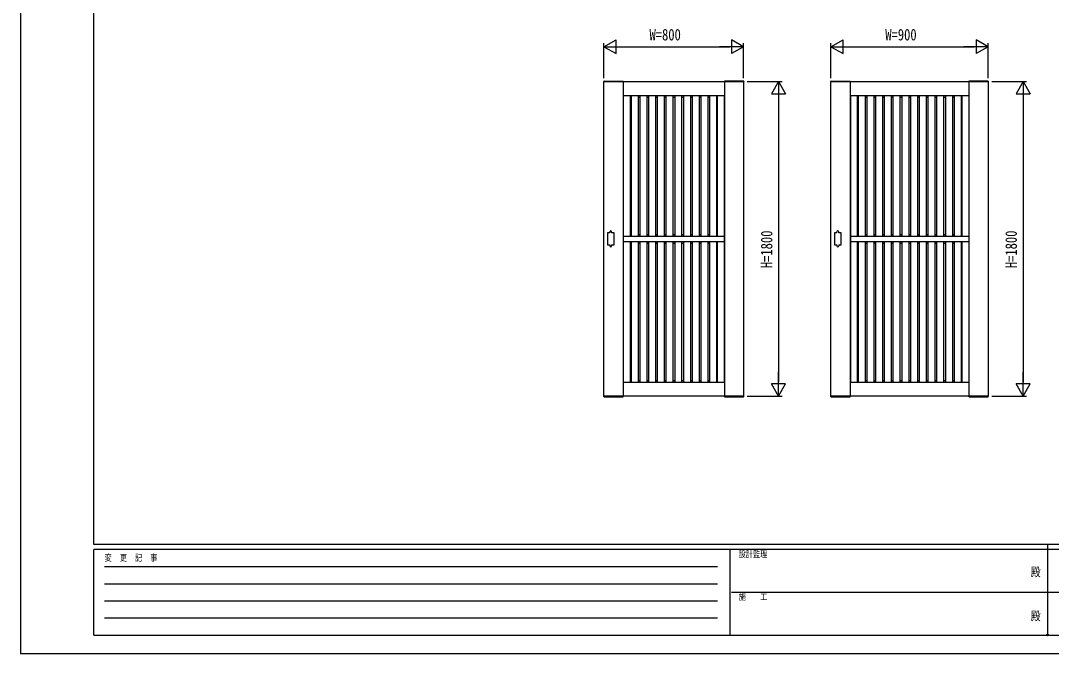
# Model space of a CAD drawing. Units: millimetres on the paper. Extents: x -297 to 297, y -210 to 210.
# Drawn here: x -297 to -1.9, y -210 to -28.9 of the extents above; entities that cross this region are included whole.
import ezdxf
from ezdxf.enums import TextEntityAlignment as Align

# ---------------------------------------------------------------- set-up
doc = ezdxf.new("R2010")
doc.units = ezdxf.units.MM
doc.header["$PDMODE"] = 32
doc.header["$PDSIZE"] = 0.5
for name, color, linetype in [('0-2_YKK_A1', 4, 'Continuous'), ('0-3_YKK_D', 6, 'Continuous'), ('0-4_YKK_ZWAK', 7, 'Continuous')]:
    doc.layers.add(name, color=color, linetype=linetype)
doc.styles.add('ＭＳ ゴシック', font='')
doc.styles.get('ＭＳ ゴシック').set_extended_font_data('MS Gothic')

msp = doc.modelspace()

# ---------------------------------------------------------------- linework, layer by layer
at = {"layer": '0-2_YKK_A1'}
for p, q in [((-130.017, -46.222), (-130.024, -46.35)), ((-130.024, -46.35), (-124.474, -46.35)), ((-129.967, -46.175), (-124.53, -46.175)), ((-124.499, -46.35), (-124.499, -136.35)), ((-124.48, -46.222), (-124.474, -46.35)), ((-95.517, -46.222), (-95.524, -46.35)), ((-89.974, -46.35), (-95.524, -46.35)), ((-95.499, -46.35), (-95.499, -136.35)), ((-90.03, -46.175), (-95.467, -46.175)), ((-89.98, -46.222), (-89.974, -46.35)), ((-65.017, -46.222), (-65.024, -46.35)), ((-65.024, -46.35), (-59.474, -46.35)), ((-64.967, -46.175), (-59.53, -46.175)), ((-59.499, -46.35), (-59.499, -136.35)), ((-59.48, -46.222), (-59.474, -46.35)), ((-25.517, -46.222), (-25.524, -46.35)), ((-19.974, -46.35), (-25.524, -46.35)), ((-25.499, -46.35), (-25.499, -136.35)), ((-20.03, -46.175), (-25.467, -46.175)), ((-19.98, -46.222), (-19.974, -46.35)), ((-124.499, -50.35), (-95.499, -50.35)), ((-124.499, -50.79), (-124.459, -50.79)), ((-124.459, -50.35), (-124.459, -132.35)), ((-122.459, -50.35), (-122.459, -90.575)), ((-122.459, -50.79), (-122.249, -50.79)), ((-122.249, -50.35), (-122.249, -90.575)), ((-120.249, -50.35), (-120.249, -90.575)), ((-120.249, -50.79), (-119.749, -50.79)), ((-119.749, -50.35), (-119.749, -90.575)), ((-117.749, -50.35), (-117.749, -90.575)), ((-117.749, -50.79), (-117.249, -50.79)), ((-117.249, -50.35), (-117.249, -90.575)), ((-115.249, -50.35), (-115.249, -90.575)), ((-115.249, -50.79), (-114.749, -50.79)), ((-114.749, -50.35), (-114.749, -90.575)), ((-112.749, -50.35), (-112.749, -90.575)), ((-112.749, -50.79), (-112.249, -50.79)), ((-112.249, -50.35), (-112.249, -90.575)), ((-110.249, -50.35), (-110.249, -90.575)), ((-110.249, -50.79), (-109.749, -50.79)), ((-109.749, -50.35), (-109.749, -90.575)), ((-107.749, -50.35), (-107.749, -90.575)), ((-107.749, -50.79), (-107.249, -50.79)), ((-107.249, -50.35), (-107.249, -90.575)), ((-105.249, -50.35), (-105.249, -90.575)), ((-105.249, -50.79), (-104.749, -50.79)), ((-104.749, -50.35), (-104.749, -90.575)), ((-102.749, -50.35), (-102.749, -90.575)), ((-102.749, -50.79), (-102.249, -50.79)), ((-102.249, -50.35), (-102.249, -90.575)), ((-100.249, -50.35), (-100.249, -90.575)), ((-100.249, -50.79), (-99.749, -50.79)), ((-99.749, -50.35), (-99.749, -90.575)), ((-97.749, -50.35), (-97.749, -90.575)), ((-97.749, -50.79), (-97.539, -50.79)), ((-97.539, -50.35), (-97.539, -90.575)), ((-95.539, -50.35), (-95.539, -132.35)), ((-95.539, -50.79), (-95.499, -50.79)), ((-59.499, -50.35), (-25.499, -50.35)), ((-59.499, -50.79), (-59.459, -50.79)), ((-59.459, -50.35), (-59.459, -132.35)), ((-57.459, -50.35), (-57.459, -90.575)), ((-57.459, -50.79), (-57.249, -50.79)), ((-57.249, -50.35), (-57.249, -90.575)), ((-55.249, -50.35), (-55.249, -90.575)), ((-55.249, -50.79), (-54.749, -50.79)), ((-54.749, -50.35), (-54.749, -90.575)), ((-52.749, -50.35), (-52.749, -90.575)), ((-52.749, -50.79), (-52.249, -50.79)), ((-52.249, -50.35), (-52.249, -90.575)), ((-50.249, -50.35), (-50.249, -90.575)), ((-50.249, -50.79), (-49.749, -50.79)), ((-49.749, -50.35), (-49.749, -90.575)), ((-47.749, -50.35), (-47.749, -90.575)), ((-47.749, -50.79), (-47.249, -50.79)), ((-47.249, -50.35), (-47.249, -90.575)), ((-45.249, -50.35), (-45.249, -90.575)), ((-45.249, -50.79), (-44.749, -50.79)), ((-44.749, -50.35), (-44.749, -90.575)), ((-42.749, -50.35), (-42.749, -90.575)), ((-42.749, -50.79), (-42.249, -50.79)), ((-42.249, -50.35), (-42.249, -90.575)), ((-40.249, -50.35), (-40.249, -90.575)), ((-40.249, -50.79), (-39.749, -50.79)), ((-39.749, -50.35), (-39.749, -90.575)), ((-37.749, -50.35), (-37.749, -90.575)), ((-37.749, -50.79), (-37.249, -50.79)), ((-37.249, -50.35), (-37.249, -90.575)), ((-35.249, -50.35), (-35.249, -90.575)), ((-35.249, -50.79), (-34.749, -50.79)), ((-34.749, -50.35), (-34.749, -90.575)), ((-32.749, -50.35), (-32.749, -90.575)), ((-32.749, -50.79), (-32.249, -50.79)), ((-32.249, -50.35), (-32.249, -90.575)), ((-30.249, -50.35), (-30.249, -90.575)), ((-30.249, -50.79), (-29.749, -50.79)), ((-29.749, -50.35), (-29.749, -90.575)), ((-27.749, -50.35), (-27.749, -90.575)), ((-27.749, -50.79), (-27.539, -50.79)), ((-27.539, -50.35), (-27.539, -90.575)), ((-25.539, -50.35), (-25.539, -132.35)), ((-25.539, -50.79), (-25.499, -50.79)), ((-128.299, -89.6), (-128.299, -89.35)), ((-127.799, -89.6), (-127.799, -89.35)), ((-124.499, -90.135), (-124.459, -90.135)), ((-124.499, -90.575), (-95.499, -90.575)), ((-122.459, -90.135), (-122.249, -90.135)), ((-120.249, -90.135), (-119.749, -90.135)), ((-117.749, -90.135), (-117.249, -90.135)), ((-115.249, -90.135), (-114.749, -90.135)), ((-112.749, -90.135), (-112.249, -90.135)), ((-110.249, -90.135), (-109.749, -90.135)), ((-107.749, -90.135), (-107.249, -90.135)), ((-105.249, -90.135), (-104.749, -90.135)), ((-102.749, -90.135), (-102.249, -90.135)), ((-100.249, -90.135), (-99.749, -90.135)), ((-97.749, -90.135), (-97.539, -90.135)), ((-95.539, -90.135), (-95.499, -90.135)), ((-63.299, -89.6), (-63.299, -89.35)), ((-62.799, -89.6), (-62.799, -89.35)), ((-59.499, -90.135), (-59.459, -90.135)), ((-59.499, -90.575), (-25.499, -90.575)), ((-57.459, -90.135), (-57.249, -90.135)), ((-55.249, -90.135), (-54.749, -90.135)), ((-52.749, -90.135), (-52.249, -90.135)), ((-50.249, -90.135), (-49.749, -90.135)), ((-47.749, -90.135), (-47.249, -90.135)), ((-45.249, -90.135), (-44.749, -90.135)), ((-42.749, -90.135), (-42.249, -90.135)), ((-40.249, -90.135), (-39.749, -90.135)), ((-37.749, -90.135), (-37.249, -90.135)), ((-35.249, -90.135), (-34.749, -90.135)), ((-32.749, -90.135), (-32.249, -90.135)), ((-30.249, -90.135), (-29.749, -90.135)), ((-27.749, -90.135), (-27.539, -90.135)), ((-25.539, -90.135), (-25.499, -90.135)), ((-128.299, -93.1), (-128.299, -93.35)), ((-127.799, -93.1), (-127.799, -93.35)), ((-124.499, -92.125), (-95.499, -92.125)), ((-124.499, -92.565), (-124.459, -92.565)), ((-122.459, -92.125), (-122.459, -132.35)), ((-122.459, -92.565), (-122.249, -92.565)), ((-122.249, -92.125), (-122.249, -132.35)), ((-120.249, -92.125), (-120.249, -132.35)), ((-120.249, -92.565), (-119.749, -92.565)), ((-119.749, -92.125), (-119.749, -132.35)), ((-117.749, -92.125), (-117.749, -132.35)), ((-117.749, -92.565), (-117.249, -92.565)), ((-117.249, -92.125), (-117.249, -132.35)), ((-115.249, -92.125), (-115.249, -132.35)), ((-115.249, -92.565), (-114.749, -92.565)), ((-114.749, -92.125), (-114.749, -132.35)), ((-112.749, -92.125), (-112.749, -132.35)), ((-112.749, -92.565), (-112.249, -92.565)), ((-112.249, -92.125), (-112.249, -132.35)), ((-110.249, -92.125), (-110.249, -132.35)), ((-110.249, -92.565), (-109.749, -92.565)), ((-109.749, -92.125), (-109.749, -132.35)), ((-107.749, -92.125), (-107.749, -132.35)), ((-107.749, -92.565), (-107.249, -92.565)), ((-107.249, -92.125), (-107.249, -132.35)), ((-105.249, -92.125), (-105.249, -132.35)), ((-105.249, -92.565), (-104.749, -92.565)), ((-104.749, -92.125), (-104.749, -132.35)), ((-102.749, -92.125), (-102.749, -132.35)), ((-102.749, -92.565), (-102.249, -92.565)), ((-102.249, -92.125), (-102.249, -132.35)), ((-100.249, -92.125), (-100.249, -132.35)), ((-100.249, -92.565), (-99.749, -92.565)), ((-99.749, -92.125), (-99.749, -132.35)), ((-97.749, -92.125), (-97.749, -132.35)), ((-97.749, -92.565), (-97.539, -92.565)), ((-97.539, -92.125), (-97.539, -132.35)), ((-95.539, -92.565), (-95.499, -92.565)), ((-63.299, -93.1), (-63.299, -93.35)), ((-62.799, -93.1), (-62.799, -93.35)), ((-59.499, -92.125), (-25.499, -92.125)), ((-59.499, -92.565), (-59.459, -92.565)), ((-57.459, -92.125), (-57.459, -132.35)), ((-57.459, -92.565), (-57.249, -92.565)), ((-57.249, -92.125), (-57.249, -132.35)), ((-55.249, -92.125), (-55.249, -132.35)), ((-55.249, -92.565), (-54.749, -92.565)), ((-54.749, -92.125), (-54.749, -132.35)), ((-52.749, -92.125), (-52.749, -132.35)), ((-52.749, -92.565), (-52.249, -92.565)), ((-52.249, -92.125), (-52.249, -132.35)), ((-50.249, -92.125), (-50.249, -132.35)), ((-50.249, -92.565), (-49.749, -92.565)), ((-49.749, -92.125), (-49.749, -132.35)), ((-47.749, -92.125), (-47.749, -132.35)), ((-47.749, -92.565), (-47.249, -92.565)), ((-47.249, -92.125), (-47.249, -132.35)), ((-45.249, -92.125), (-45.249, -132.35)), ((-45.249, -92.565), (-44.749, -92.565)), ((-44.749, -92.125), (-44.749, -132.35)), ((-42.749, -92.125), (-42.749, -132.35)), ((-42.749, -92.565), (-42.249, -92.565)), ((-42.249, -92.125), (-42.249, -132.35)), ((-40.249, -92.125), (-40.249, -132.35)), ((-40.249, -92.565), (-39.749, -92.565)), ((-39.749, -92.125), (-39.749, -132.35)), ((-37.749, -92.125), (-37.749, -132.35)), ((-37.749, -92.565), (-37.249, -92.565)), ((-37.249, -92.125), (-37.249, -132.35)), ((-35.249, -92.125), (-35.249, -132.35)), ((-35.249, -92.565), (-34.749, -92.565)), ((-34.749, -92.125), (-34.749, -132.35)), ((-32.749, -92.125), (-32.749, -132.35)), ((-32.749, -92.565), (-32.249, -92.565)), ((-32.249, -92.125), (-32.249, -132.35)), ((-30.249, -92.125), (-30.249, -132.35)), ((-30.249, -92.565), (-29.749, -92.565)), ((-29.749, -92.125), (-29.749, -132.35)), ((-27.749, -92.125), (-27.749, -132.35)), ((-27.749, -92.565), (-27.539, -92.565)), ((-27.539, -92.125), (-27.539, -132.35)), ((-25.539, -92.565), (-25.499, -92.565)), ((-124.499, -131.91), (-124.459, -131.91)), ((-124.499, -132.35), (-95.499, -132.35)), ((-122.459, -131.91), (-122.249, -131.91)), ((-120.249, -131.91), (-119.749, -131.91)), ((-117.749, -131.91), (-117.249, -131.91)), ((-115.249, -131.91), (-114.749, -131.91)), ((-112.749, -131.91), (-112.249, -131.91)), ((-110.249, -131.91), (-109.749, -131.91)), ((-107.749, -131.91), (-107.249, -131.91)), ((-105.249, -131.91), (-104.749, -131.91)), ((-102.749, -131.91), (-102.249, -131.91)), ((-100.249, -131.91), (-99.749, -131.91)), ((-97.749, -131.91), (-97.539, -131.91)), ((-95.539, -131.91), (-95.499, -131.91)), ((-59.499, -131.91), (-59.459, -131.91)), ((-59.499, -132.35), (-25.499, -132.35)), ((-57.459, -131.91), (-57.249, -131.91)), ((-55.249, -131.91), (-54.749, -131.91)), ((-52.749, -131.91), (-52.249, -131.91)), ((-50.249, -131.91), (-49.749, -131.91)), ((-47.749, -131.91), (-47.249, -131.91)), ((-45.249, -131.91), (-44.749, -131.91)), ((-42.749, -131.91), (-42.249, -131.91)), ((-40.249, -131.91), (-39.749, -131.91)), ((-37.749, -131.91), (-37.249, -131.91)), ((-35.249, -131.91), (-34.749, -131.91)), ((-32.749, -131.91), (-32.249, -131.91)), ((-30.249, -131.91), (-29.749, -131.91)), ((-27.749, -131.91), (-27.539, -131.91)), ((-25.539, -131.91), (-25.499, -131.91)), ((-130.024, -136.35), (-124.474, -136.35)), ((-130.017, -136.478), (-130.024, -136.35)), ((-129.967, -136.525), (-124.53, -136.525)), ((-124.48, -136.478), (-124.474, -136.35)), ((-95.524, -136.35), (-89.974, -136.35)), ((-95.517, -136.478), (-95.524, -136.35)), ((-95.467, -136.525), (-90.03, -136.525)), ((-89.98, -136.478), (-89.974, -136.35)), ((-65.024, -136.35), (-59.474, -136.35)), ((-65.017, -136.478), (-65.024, -136.35)), ((-64.967, -136.525), (-59.53, -136.525)), ((-59.48, -136.478), (-59.474, -136.35)), ((-25.524, -136.35), (-19.974, -136.35)), ((-25.517, -136.478), (-25.524, -136.35)), ((-25.467, -136.525), (-20.03, -136.525)), ((-19.98, -136.478), (-19.974, -136.35))]:
    msp.add_line(p, q, dxfattribs=at)
for points in [[(-129.999, -46.35), (-89.999, -46.35), (-89.999, -136.35), (-129.999, -136.35)], [(-64.999, -46.35), (-19.999, -46.35), (-19.999, -136.35), (-64.999, -136.35)]]:
    msp.add_lwpolyline(points, close=True, dxfattribs=at)
for points in [[(-128.299, -89.6), (-128.999, -89.6), (-128.999, -93.1), (-128.299, -93.1)], [(-127.799, -93.1), (-127.099, -93.1), (-127.099, -89.6), (-127.799, -89.6)], [(-63.299, -89.6), (-63.999, -89.6), (-63.999, -93.1), (-63.299, -93.1)], [(-62.799, -93.1), (-62.099, -93.1), (-62.099, -89.6), (-62.799, -89.6)]]:
    msp.add_lwpolyline(points, dxfattribs=at)
for centre, radius, start, end in [((-129.967, -46.225), 0.05, 90, 177), ((-124.53, -46.225), 0.05, 3, 90), ((-95.467, -46.225), 0.05, 90, 177), ((-90.03, -46.225), 0.05, 3, 90), ((-64.967, -46.225), 0.05, 90, 177), ((-59.53, -46.225), 0.05, 3, 90), ((-25.467, -46.225), 0.05, 90, 177), ((-20.03, -46.225), 0.05, 3, 90), ((-128.049, -89.35), 0.25, 0, 180), ((-63.049, -89.35), 0.25, 0, 180), ((-128.049, -93.35), 0.25, 180, 0), ((-63.049, -93.35), 0.25, 180, 0), ((-129.967, -136.475), 0.05, 183, 270), ((-124.53, -136.475), 0.05, 270, 357), ((-95.467, -136.475), 0.05, 183, 270), ((-90.03, -136.475), 0.05, 270, 357), ((-64.967, -136.475), 0.05, 183, 270), ((-59.53, -136.475), 0.05, 270, 357), ((-25.467, -136.475), 0.05, 183, 270), ((-20.03, -136.475), 0.05, 270, 357)]:
    msp.add_arc(centre, radius, start, end, dxfattribs=at)
at = {"layer": '0-3_YKK_D'}
for p, q in [((-129.999, -36.35), (-126.535, -34.35)), ((-129.999, -45.35), (-129.999, -35.35)), ((-126.535, -38.35), (-126.535, -34.35)), ((-89.999, -36.35), (-93.463, -34.35)), ((-93.463, -34.35), (-93.463, -38.35)), ((-89.999, -45.35), (-89.999, -35.35)), ((-64.999, -36.35), (-61.535, -34.35)), ((-64.999, -45.35), (-64.999, -35.35)), ((-61.535, -38.35), (-61.535, -34.35)), ((-19.999, -36.35), (-23.463, -34.35)), ((-23.463, -34.35), (-23.463, -38.35)), ((-19.999, -45.35), (-19.999, -35.35)), ((-129.999, -36.35), (-126.535, -38.35)), ((-129.999, -36.35), (-123.07, -36.35)), ((-125.999, -36.35), (-93.999, -36.35)), ((-89.999, -36.35), (-96.927, -36.35)), ((-89.999, -36.35), (-93.463, -38.35)), ((-64.999, -36.35), (-61.535, -38.35)), ((-64.999, -36.35), (-58.07, -36.35)), ((-60.999, -36.35), (-23.999, -36.35)), ((-19.999, -36.35), (-26.927, -36.35)), ((-19.999, -36.35), (-23.463, -38.35)), ((-88.999, -46.35), (-78.999, -46.35)), ((-79.999, -46.35), (-81.999, -49.814)), ((-79.999, -46.35), (-77.999, -49.814)), ((-79.999, -46.35), (-79.999, -53.278)), ((-18.999, -46.35), (-8.999, -46.35)), ((-9.999, -46.35), (-11.999, -49.814)), ((-9.999, -46.35), (-7.999, -49.814)), ((-9.999, -46.35), (-9.999, -53.278)), ((-81.999, -49.814), (-77.999, -49.814)), ((-11.999, -49.814), (-7.999, -49.814)), ((-79.999, -50.35), (-79.999, -132.35)), ((-9.999, -50.35), (-9.999, -132.35)), ((-79.999, -136.35), (-79.999, -129.422)), ((-9.999, -136.35), (-9.999, -129.422)), ((-79.999, -136.35), (-81.999, -132.886)), ((-77.999, -132.886), (-81.999, -132.886)), ((-79.999, -136.35), (-77.999, -132.886)), ((-9.999, -136.35), (-11.999, -132.886)), ((-7.999, -132.886), (-11.999, -132.886)), ((-9.999, -136.35), (-7.999, -132.886)), ((-88.999, -136.35), (-78.999, -136.35)), ((-18.999, -136.35), (-8.999, -136.35))]:
    msp.add_line(p, q, dxfattribs=at)
at = {"layer": '0-4_YKK_ZWAK'}
for p, q in [((-275.999, -178.85), (-275.999, 192.15)), ((270.001, -178.85), (-275.999, -178.85)), ((-2.999, -178.85), (-2.999, -204.75)), ((-93.999, -180.25), (-275.999, -180.25)), ((-275.999, -204.75), (-275.999, -180.25)), ((-93.999, -180.25), (-93.999, -204.75)), ((-2.999, -180.25), (-93.999, -180.25)), ((88.001, -180.25), (-2.999, -180.25)), ((-273.024, -185.15), (-97.499, -185.15)), ((-273.024, -190.05), (-97.499, -190.05)), ((-93.474, -192.5), (-2.999, -192.5)), ((-2.999, -192.5), (88.001, -192.5)), ((-273.024, -194.95), (-97.499, -194.95)), ((-273.024, -199.85), (-97.499, -199.85)), ((-275.999, -204.75), (-93.999, -204.75)), ((-93.999, -204.75), (-2.999, -204.75)), ((-2.999, -204.75), (88.001, -204.75))]:
    msp.add_line(p, q, dxfattribs=at)
msp.add_lwpolyline([(-297, -210), (297, -210), (297, 210), (-297, 210)], close=True, dxfattribs=at)
msp.add_point((-2.999, -204.75), dxfattribs=at)

# ---------------------------------------------------------------- texts
at = {"layer": '0-3_YKK_D', "style": 'ＭＳ ゴシック', "width": 0.8}
for s, p in [('W=800', (-116.959, -35.55)), ('W=900', (-49.459, -35.55))]:
    msp.add_text(s, height=3.299, dxfattribs=at).set_placement(p, align=Align.BOTTOM_LEFT)
for p in [(-80.799, -99.75), (-10.799, -99.75)]:
    msp.add_text('H=1800', height=3.299, rotation=90, dxfattribs=at).set_placement(p, align=Align.BOTTOM_LEFT)
at = {"layer": '0-4_YKK_ZWAK', "style": 'ＭＳ ゴシック', "width": 0.8}
for s, height, p in [('変  更  記  事', 1.833, (-272.942, -184.1)), ('設計監理', 1.833, (-91.432, -183.05)), ('殿', 2.566, (-7.807, -188.708)), ('施\u3000\u3000工', 1.833, (-91.432, -195.3)), ('殿', 2.566, (-7.807, -201.308))]:
    msp.add_text(s, height=height, dxfattribs=at).set_placement(p, align=Align.BOTTOM_LEFT)

doc.saveas('drawing.dxf')
